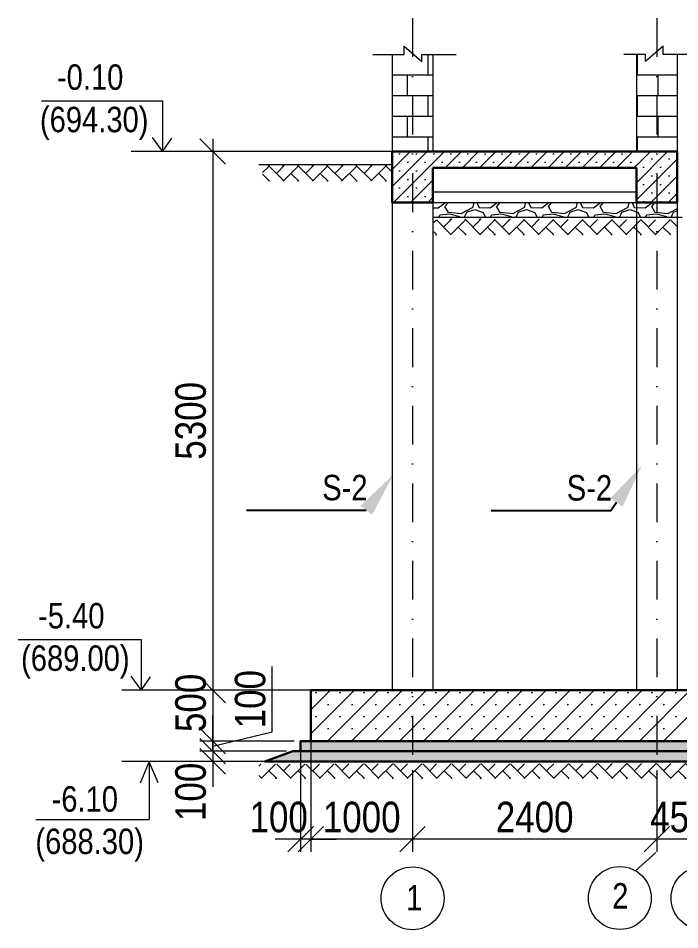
# Model space of a CAD drawing. Header units: millimetres. Extents: x -149347 to 251215, y -2929184 to -2541447.
# Drawn here: x -60170 to -53668, y -2568353 to -2559392 of the extents above; entities that cross this region are included whole.
import ezdxf
from ezdxf import colors
from ezdxf.entities.mleader import LeaderData, LeaderLine
from ezdxf.math import Vec2, Vec3

# ---------------------------------------------------------------- set-up
doc = ezdxf.new("R2010")
doc.units = ezdxf.units.MM
for name, pattern in [('CENTER', [1524, 952.5, -190.5, 190.5, -190.5]), ('DASHDOTX2', [50.8, 25.4, -12.7, 0, -12.7]), ('HIDDEN', [4, 2, -2]), ('осевая', [50.8, 31.75, -6.35, 6.35, -6.35])]:
    doc.linetypes.add(name, pattern=pattern)
doc.layers.add('divarlar', color=7, linetype='Continuous')
doc.layers.add('Platek FASAD STRIX', color=7, linetype='Continuous')
doc.layers.add('оси', color=65, linetype='осевая', lineweight=9)
doc.styles.add('style1', font='A3TI(LA).TTF', dxfattribs={"height": 400})
doc.styles.add('style6', font='ARIALN.TTF', dxfattribs={"height": 300})
doc.dimstyles.new('DIM_100', dxfattribs={"dimscale": 100, "dimtxt": 250, "dimasz": 2.5, "dimexe": 1.25, "dimexo": 0.625, "dimtad": 1, "dimdec": 0, "dimtxsty": 'style1', "dimblk": 'OBLIQUE', "dimcen": 2.5, "dimdle": 1.25, "dimclrd": 251, "dimclre": 251, "dimaunit": 1, "dimadec": 3, "dimazin": 0, "dimtfac": 1, "dimtdec": 0, "dimtmove": 1, "dimatfit": 3, "dimfxl": 1.25, "dimlwd": 5, "dimlwe": 5, "dimarcsym": 0})
pattern_1 = [(45, (-621337.33, 7489.57), (-84.189901, 84.189901), []), (45, (-621253.14, 7489.57), (-84.189901, 84.189901), [0, -119.0625])]

# ---------------------------------------------------------------- blocks, each defined once
blk = doc.blocks.new('_Oblique')
at = {"color": 0, "linetype": 'ByBlock', "lineweight": -2}
blk.add_line((-0.5, -0.5), (0.5, 0.5), dxfattribs=at)
blk = doc.blocks.new('*D103')
at = {"color": 251, "linetype": 'ByBlock', "lineweight": 5, "ltscale": 15, "transparency": 16777216}
blk.add_line((-58258.6, -2565872.2), (-58258.6, -2566622.2), dxfattribs=at)
at = {"color": 251, "lineweight": 5, "ltscale": 15, "transparency": 16777216}
for p, q in [((-56615.8, -2565997.2), (-58383.6, -2565997.2)), ((-57456.3, -2566497.2), (-58383.6, -2566497.2))]:
    blk.add_line(p, q, dxfattribs=at)
at = {"layer": 'Defpoints', "color": 0, "lineweight": 15, "ltscale": 15, "transparency": 16777216}
for p in [(-56553.3, -2565997.2), (-58258.6, -2566497.2), (-57393.8, -2566497.2)]:
    blk.add_point(p, dxfattribs=at)
at = {"color": 0, "lineweight": 15, "ltscale": 15, "transparency": 16777216, "insert": (-58474.3, -2566122.2), "char_height": 300, "attachment_point": 5, "rotation": 90, "style": 'style6', "bg_fill": 3, "box_fill_scale": 1.1, "bg_fill_color": 9, "bg_fill_true_color": 13158600, "bg_fill_transparency": 0}
blk.add_mtext('500', dxfattribs=at)
at = {"color": 251, "lineweight": 5, "ltscale": 15, "transparency": 16777216, "xscale": 250, "yscale": 250, "zscale": 250}
for p, rotation in [((-58258.6, -2565997.2), 90), ((-58258.6, -2566497.2), 270)]:
    blk.add_blockref('_Oblique', p, dxfattribs=dict(at, rotation=rotation))
blk = doc.blocks.new('*D104')
at = {"color": 251, "linetype": 'ByBlock', "lineweight": 5, "ltscale": 15, "transparency": 16777216}
for p, q in [((-58258.6, -2566597.2), (-58258.6, -2566347.2)), ((-58258.6, -2566697.1), (-58258.6, -2566947.1))]:
    blk.add_line(p, q, dxfattribs=at)
at = {"color": 251, "lineweight": 5, "ltscale": 15, "transparency": 16777216}
for p, q in [((-57534.1, -2566597.2), (-58383.6, -2566597.2)), ((-57818.9, -2566697.1), (-58383.6, -2566697.1))]:
    blk.add_line(p, q, dxfattribs=at)
at = {"layer": 'Defpoints', "color": 0, "lineweight": 15, "ltscale": 15, "transparency": 16777216}
for p in [(-57471.6, -2566597.2), (-57756.4, -2566697.1)]:
    blk.add_point(p, dxfattribs=at)
at = {"color": 0, "lineweight": 15, "ltscale": 15, "transparency": 16777216, "insert": (-58474.3, -2566997.2), "char_height": 300, "attachment_point": 5, "rotation": 90, "style": 'style6', "bg_fill": 3, "box_fill_scale": 1.1, "bg_fill_color": 9, "bg_fill_true_color": 13158600, "bg_fill_transparency": 0}
blk.add_mtext('100', dxfattribs=at)
at = {"color": 251, "linetype": 'ByBlock', "lineweight": 5, "ltscale": 15, "transparency": 16777216}
blk.add_line((-58258.6, -2566597.2), (-58258.6, -2566697.1), dxfattribs=at)
at = {"layer": 'Defpoints', "color": 0, "lineweight": 15, "ltscale": 15, "transparency": 16777216}
blk.add_point((-58258.6, -2566697.1), dxfattribs=at)
at = {"color": 251, "lineweight": 5, "ltscale": 15, "transparency": 16777216, "xscale": 250, "yscale": 250, "zscale": 250}
for p, rotation in [((-58258.6, -2566597.2), 270), ((-58258.6, -2566697.1), 90)]:
    blk.add_blockref('_Oblique', p, dxfattribs=dict(at, rotation=rotation))
blk = doc.blocks.new('*D85')
at = {"color": 251, "linetype": 'ByBlock', "lineweight": 5, "ltscale": 15, "transparency": 16777216}
for p, q in [((-57672.9, -2566408), (-57672.9, -2565763.4)), ((-58258.6, -2566497.2), (-58258.6, -2566247.2)), ((-58258.6, -2566547.2), (-57672.9, -2566408)), ((-58258.6, -2566497.2), (-58258.6, -2566597.2)), ((-58258.6, -2566497.2), (-58258.6, -2566597.2)), ((-58258.6, -2566597.2), (-58258.6, -2566847.2))]:
    blk.add_line(p, q, dxfattribs=at)
at = {"color": 251, "lineweight": 5, "ltscale": 15, "transparency": 16777216}
for p, q in [((-57456.3, -2566497.2), (-58383.6, -2566497.2)), ((-57534.1, -2566597.2), (-58383.6, -2566597.2))]:
    blk.add_line(p, q, dxfattribs=at)
at = {"layer": 'Defpoints', "color": 0, "lineweight": 15, "ltscale": 15, "transparency": 16777216}
for p in [(-57393.8, -2566497.2), (-58258.6, -2566597.2), (-57471.6, -2566597.2)]:
    blk.add_point(p, dxfattribs=at)
at = {"color": 251, "lineweight": 5, "ltscale": 15, "transparency": 16777216, "xscale": 250, "yscale": 250, "zscale": 250}
for p, rotation in [((-58258.6, -2566497.2), 270), ((-58258.6, -2566597.2), 90)]:
    blk.add_blockref('_Oblique', p, dxfattribs=dict(at, rotation=rotation))
at = {"color": 0, "lineweight": 15, "ltscale": 15, "transparency": 16777216, "insert": (-57888.5, -2566085.7), "char_height": 300, "attachment_point": 5, "rotation": 90, "style": 'style6', "bg_fill": 3, "box_fill_scale": 1.1, "bg_fill_color": 9, "bg_fill_true_color": 13158600, "bg_fill_transparency": 0}
blk.add_mtext('100', dxfattribs=at)
blk = doc.blocks.new('*D88')
at = {"color": 251, "lineweight": 5, "ltscale": 50, "transparency": 16777216}
for p, q in [((-53893.8, -2567051.1), (-53893.8, -2567586.9)), ((-53443.8, -2567114.3), (-53443.8, -2567586.9))]:
    blk.add_line(p, q, dxfattribs=at)
at = {"color": 251, "linetype": 'ByBlock', "lineweight": 5, "ltscale": 50, "transparency": 16777216}
blk.add_line((-53318.8, -2567461.9), (-54018.8, -2567461.9), dxfattribs=at)
at = {"layer": 'Defpoints', "color": 0, "lineweight": 15, "ltscale": 50, "transparency": 16777216}
for p in [(-53893.8, -2566988.6), (-53443.8, -2567051.8), (-53893.8, -2567461.9)]:
    blk.add_point(p, dxfattribs=at)
at = {"color": 251, "lineweight": 5, "ltscale": 50, "transparency": 16777216, "xscale": 250, "yscale": 250, "zscale": 250, "rotation": 180}
blk.add_blockref('_Oblique', (-53893.8, -2567461.9), dxfattribs=at)
at = {"color": 251, "lineweight": 5, "ltscale": 50, "transparency": 16777216, "xscale": 250, "yscale": 250, "zscale": 250}
blk.add_blockref('_Oblique', (-53443.8, -2567461.9), dxfattribs=at)
at = {"color": 0, "lineweight": 15, "ltscale": 50, "transparency": 16777216, "insert": (-53671.7, -2567246.3), "char_height": 300, "attachment_point": 5, "style": 'style6'}
blk.add_mtext('450', dxfattribs=at)
blk = doc.blocks.new('*D89')
at = {"color": 251, "lineweight": 5, "ltscale": 50, "transparency": 16777216}
for p, q in [((-56293.8, -2566785.2), (-56293.8, -2567586.9)), ((-53893.8, -2566785.2), (-53893.8, -2567586.9))]:
    blk.add_line(p, q, dxfattribs=at)
at = {"color": 251, "linetype": 'ByBlock', "lineweight": 5, "ltscale": 50, "transparency": 16777216}
blk.add_line((-53768.8, -2567461.9), (-56418.8, -2567461.9), dxfattribs=at)
at = {"layer": 'Defpoints', "color": 0, "lineweight": 15, "ltscale": 50, "transparency": 16777216}
for p in [(-56293.8, -2566722.7), (-53893.8, -2566722.7), (-56293.8, -2567461.9)]:
    blk.add_point(p, dxfattribs=at)
at = {"color": 251, "lineweight": 5, "ltscale": 50, "transparency": 16777216, "xscale": 250, "yscale": 250, "zscale": 250, "rotation": 180}
blk.add_blockref('_Oblique', (-56293.8, -2567461.9), dxfattribs=at)
at = {"color": 251, "lineweight": 5, "ltscale": 50, "transparency": 16777216, "xscale": 250, "yscale": 250, "zscale": 250}
blk.add_blockref('_Oblique', (-53893.8, -2567461.9), dxfattribs=at)
at = {"color": 0, "lineweight": 15, "ltscale": 50, "transparency": 16777216, "insert": (-55093.8, -2567246.3), "char_height": 300, "attachment_point": 5, "style": 'style6'}
blk.add_mtext('2400', dxfattribs=at)
blk = doc.blocks.new('*D90')
at = {"color": 251, "lineweight": 5, "ltscale": 50, "transparency": 16777216}
for p, q in [((-57293.8, -2566387), (-57293.8, -2567586.9)), ((-56293.8, -2566785.2), (-56293.8, -2567586.9))]:
    blk.add_line(p, q, dxfattribs=at)
at = {"color": 251, "linetype": 'ByBlock', "lineweight": 5, "ltscale": 50, "transparency": 16777216}
blk.add_line((-56168.8, -2567461.9), (-57418.8, -2567461.9), dxfattribs=at)
at = {"layer": 'Defpoints', "color": 0, "lineweight": 15, "ltscale": 50, "transparency": 16777216}
for p in [(-57293.8, -2566324.5), (-56293.8, -2566722.7), (-57293.8, -2567461.9)]:
    blk.add_point(p, dxfattribs=at)
at = {"color": 251, "lineweight": 5, "ltscale": 50, "transparency": 16777216, "xscale": 250, "yscale": 250, "zscale": 250, "rotation": 180}
blk.add_blockref('_Oblique', (-57293.8, -2567461.9), dxfattribs=at)
at = {"color": 251, "lineweight": 5, "ltscale": 50, "transparency": 16777216, "xscale": 250, "yscale": 250, "zscale": 250}
blk.add_blockref('_Oblique', (-56293.8, -2567461.9), dxfattribs=at)
at = {"color": 0, "lineweight": 15, "ltscale": 50, "transparency": 16777216, "insert": (-56793.8, -2567246.3), "char_height": 300, "attachment_point": 5, "style": 'style6'}
blk.add_mtext('1000', dxfattribs=at)
blk = doc.blocks.new('*D91')
at = {"color": 251, "lineweight": 5, "ltscale": 50, "transparency": 16777216}
for p, q in [((-57293.8, -2566233.4), (-57293.8, -2567586.9)), ((-57393.8, -2566585.4), (-57393.8, -2567586.9))]:
    blk.add_line(p, q, dxfattribs=at)
at = {"color": 251, "linetype": 'ByBlock', "lineweight": 5, "ltscale": 50, "transparency": 16777216}
for p, q in [((-57393.8, -2567461.9), (-57643.8, -2567461.9)), ((-57293.8, -2567461.9), (-57393.8, -2567461.9)), ((-57293.8, -2567461.9), (-57043.8, -2567461.9))]:
    blk.add_line(p, q, dxfattribs=at)
at = {"layer": 'Defpoints', "color": 0, "lineweight": 15, "ltscale": 50, "transparency": 16777216}
for p in [(-57293.8, -2566170.9), (-57393.8, -2566522.9), (-57393.8, -2567461.9)]:
    blk.add_point(p, dxfattribs=at)
at = {"color": 251, "lineweight": 5, "ltscale": 50, "transparency": 16777216, "xscale": 250, "yscale": 250, "zscale": 250}
blk.add_blockref('_Oblique', (-57393.8, -2567461.9), dxfattribs=at)
at = {"color": 251, "lineweight": 5, "ltscale": 50, "transparency": 16777216, "xscale": 250, "yscale": 250, "zscale": 250, "rotation": 180}
blk.add_blockref('_Oblique', (-57293.8, -2567461.9), dxfattribs=at)
at = {"color": 0, "lineweight": 15, "ltscale": 50, "transparency": 16777216, "insert": (-57609.8, -2567246.3), "char_height": 300, "attachment_point": 5, "style": 'style6'}
blk.add_mtext('100', dxfattribs=at)
blk = doc.blocks.new('*D144')
at = {"color": 251, "linetype": 'ByBlock', "lineweight": 5, "ltscale": 15, "transparency": 16777216}
blk.add_line((-58258.6, -2560577.3), (-58258.6, -2566122.2), dxfattribs=at)
at = {"color": 251, "lineweight": 5, "ltscale": 15, "transparency": 16777216}
for p, q in [((-56413.4, -2560702.3), (-58383.6, -2560702.3)), ((-57356.3, -2565997.2), (-58383.6, -2565997.2))]:
    blk.add_line(p, q, dxfattribs=at)
at = {"layer": 'Defpoints', "color": 0, "lineweight": 15, "ltscale": 15, "transparency": 16777216}
for p in [(-56350.9, -2560702.3), (-58258.6, -2565997.2), (-57293.8, -2565997.2)]:
    blk.add_point(p, dxfattribs=at)
at = {"color": 251, "lineweight": 5, "ltscale": 15, "transparency": 16777216, "xscale": 250, "yscale": 250, "zscale": 250}
for p, rotation in [((-58258.6, -2560702.3), 90), ((-58258.6, -2565997.2), 270)]:
    blk.add_blockref('_Oblique', p, dxfattribs=dict(at, rotation=rotation))
at = {"color": 0, "lineweight": 15, "ltscale": 15, "transparency": 16777216, "insert": (-58474.3, -2563349.8), "char_height": 300, "attachment_point": 5, "rotation": 90, "style": 'style6', "bg_fill": 3, "box_fill_scale": 1.1, "bg_fill_color": 9, "bg_fill_true_color": 13158600, "bg_fill_transparency": 0}
blk.add_mtext('{\\fArial Narrow|b0|i0|c238|p34;5300}', dxfattribs=at)

msp = doc.modelspace()

# ---------------------------------------------------------------- hatches: boundary and pattern name
at = {"lineweight": 15, "ltscale": 15}
h = msp.add_hatch(dxfattribs=at)
h.set_pattern_fill('AR-B816', color=4)
h.set_pattern_definition([(0, (-808792.18, 35728.3), (0, 203.2), []), (90, (-808792.18, 35728.3), (-203.2, 203.2), [203.2, -203.2])])
h.paths.add_polyline_path([(-56093.88139, -2560692.33039), (-56493.88139, -2560692.33039), (-56493.82368, -2559747.08999), (-56093.82368, -2559747.08999)])
h = msp.add_hatch(dxfattribs=at)
h.set_pattern_fill('AR-B816', color=4)
h.set_pattern_definition([(0, (-811206.58, 35728.3), (0, 203.2), []), (90, (-811206.58, 35728.3), (-203.2, 203.2), [203.2, -203.2])])
h.paths.add_polyline_path([(-53691.43285, -2560692.33039), (-54091.43285, -2560692.33039), (-54093.82368, -2559747.08999), (-53693.82368, -2559747.08999)])
at = {"lineweight": 15, "ltscale": 50}
h = msp.add_hatch(dxfattribs=at)
h.set_pattern_fill('SACNCR', color=4, scale=50)
h.set_pattern_definition(pattern_1)
h.paths.add_polyline_path([(-54093.82368, -2560702.28525), (-54093.82368, -2560862.28525), (-56093.82368, -2560862.28525), (-56093.82368, -2561202.28525), (-56493.82368, -2561202.28525), (-56493.82368, -2560702.28525)])
h = msp.add_hatch(dxfattribs=at)
h.set_pattern_fill('SACNCR', color=4, scale=50)
h.set_pattern_definition(pattern_1)
edge = h.paths.add_edge_path()
edge.add_line((-56093.82368, -2560862.28525), (-56093.82368, -2561202.28525))
edge.add_line((-56093.82368, -2561202.28525), (-56493.82368, -2561202.28525))
edge.add_line((-56493.82368, -2561202.28525), (-56493.82368, -2560702.28525))
edge.add_line((-56493.82368, -2560702.28525), (-56093.82368, -2560702.28525))
h = msp.add_hatch(dxfattribs=at)
h.set_pattern_fill('SACNCR', color=4, scale=50)
h.set_pattern_definition([(45, (-637630.2, 115.98), (-84.189901, 84.189901), []), (45, (-637546, 115.98), (-84.189901, 84.189901), [0, -119.0625])])
h.paths.add_polyline_path([(-54093.82368, -2560862.28525), (-54093.82368, -2560702.28525), (-53893.82368, -2560702.28525), (-53893.82368, -2561202.28525), (-54093.82368, -2561202.28525)])
h.paths.add_polyline_path([(-53893.82368, -2560702.28525), (-53693.82368, -2560702.28525), (-53693.82368, -2561202.28525), (-53893.82368, -2561202.28525)])
at = {"linetype": 'Continuous', "lineweight": 9}
h = msp.add_hatch(dxfattribs=at)
h.set_pattern_fill('GRAVEL', color=40, scale=20)
h.set_pattern_definition([(228.0127875, (-817318.32, 7076.157), (-4064.0000003, -4571.9999997), [68.34429, -6766.09673]), (184.969741, (-817364.04, 7025.357), (6095.99999759, 508.00002894), [117.28094, -11610.80978]), (132.5104471, (-817480.88, 7015.197), (5080.00000215, -5587.99999805), [82.6963, -8186.94456]), (267.273689, (-817679, 6888.197), (508.00000106, 10159.99999995), [106.8009, -10573.287485]), (292.8336542, (-817684.08, 6781.517), (-2540.00000021, 6095.9999999), [104.72674, -10367.96155]), (357.273689, (-817643.44, 6684.997), (-10159.99999995, 508.00000106), [106.8009, -10573.287485]), (37.6942405, (-817536.76, 6679.917), (-6603.99999971, -5080.00000038), [141.23873, -13982.62306]), (72.2553284, (-817425, 6766.277), (3556.00000096, 11175.9999997), [133.3439, -13201.05132]), (121.4295656, (-817384.36, 6893.277), (-4064.00000058, 6603.99999965), [107.1626, -10609.10914]), (175.2363583, (-817440.24, 6984.717), (5587.9999999, -508.0000009), [122.34266, -5994.78739]), (222.3974378, (-817562.16, 6994.877), (-6095.9999998, -5588.00000021), [158.21558, -15663.3545]), (138.8140748, (-817176.08, 6883.117), (-3555.9999998, 3048.00000025), [54.00091, -5346.113165]), (171.4692344, (-817216.72, 6918.677), (6604.00000018, -1015.99999885), [102.7364, -10170.9278]), (225, (-817318.32, 6933.9), (-7e-14, -508), [71.84187, -646.57862]), (203.1985905, (-817353.88, 6994.877), (2540, 1015.9999998), [38.68826, -3830.12447]), (291.8014095, (-817389.44, 6979.64), (-508, 1524), [54.71312, -2680.9506]), (30.9637565, (-817369.12, 6928.84), (1524, 1016), [88.86393, -2873.25963]), (161.565051, (-817292.92, 6974.56), (1016, -508), [64.25743, -1542.17962]), (16.3895403, (-817684.08, 6979.637), (5080, 1524), [90.0176, -8911.76533]), (70.346176, (-817597.72, 7005.037), (-2032.0000002, -5587.99999993), [75.51979, -7476.44314]), (293.1985905, (-817292.92, 7076.157), (-1015.9999998, 2540), [77.37602, -3791.43672]), (343.6104597, (-817262.44, 7005.037), (-5080.0000001, 1523.99999964), [90.0176, -8911.76533]), (339.4439548, (-817684.08, 6664.677), (-2540, 1016), [86.80704, -4253.54686]), (294.7751406, (-817602.8, 6634.197), (-2540.000003, 5587.99999863), [72.73442, -7200.71868]), (66.8014095, (-817287.84, 6568.157), (1015.9999998, 2540), [77.37602, -3791.43672]), (17.3540246, (-817257.36, 6639.277), (-6603.99999987, -2032.00000043), [85.15655, -8430.4752]), (69.4439548, (-817536.76, 6568.157), (-1016, -2540), [43.40352, -4296.95038]), (101.3099325, (-817318.32, 6568.16), (-508, 2032), [25.90292, -2564.39899]), (165.9637565, (-817323.4, 6593.56), (1524, -508), [104.72674, -1989.81092]), (186.009006, (-817425, 6618.957), (5079.99999997, 508.00000027), [97.0534, -9608.27297]), (303.6900675, (-817369.12, 6883.12), (-508, 1016), [73.26478, -1758.35527]), (353.1572266, (-817328.48, 6822.157), (8636.00000005, -1015.99999955), [127.91135, -12663.20181]), (60.945396, (-817201.48, 6806.917), (-2032.0000001, -3556), [52.30165, -5177.87846]), (90, (-817176.1, 6852.64), (-508, 508), [30.48, -477.52]), (120.2564372, (-817435.16, 6634.197), (2031.99999975, -3556.00000014), [70.57339, -6986.78815]), (48.0127875, (-817470.72, 6695.157), (4064.00000034, 4571.9999997), [136.68858, -6697.75244]), (0, (-817379.3, 6796.76), (508, 508), [132.08, -375.92]), (325.3048465, (-817247.2, 6796.757), (5080.00000192, -3555.99999725), [80.32191, -7951.863345]), (254.054604, (-817181.16, 6751.04), (-508, -2032), [73.96582, -3624.33001]), (207.6459754, (-817201.48, 6679.917), (-9652.00000035, -5079.99999933), [120.42902, -11922.49288]), (175.4260787, (-817308.16, 6624.037), (-6604, 508), [127.40589, -12613.16929])])
edge = h.paths.add_edge_path()
edge.add_line((-55975.84287, -2561202.28525), (-53693.82368, -2561202.28525))
edge.add_line((-53693.82368, -2561202.28525), (-53693.82368, -2561352.28525))
edge.add_line((-53699.52486, -2561352.28525), (-56085.26326, -2561352.28525))
edge.add_line((-56085.26326, -2561352.28525), (-56085.26326, -2561202.28525))
at = {"lineweight": 9, "ltscale": 15}
h = msp.add_hatch(dxfattribs=at)
h.set_pattern_fill('AR-HBONE', color=4)
h.set_pattern_definition([(45, (-811766.7, 33489.54), (1e-14, 143.684098), [304.8, -101.6]), (135, (-811694.86, 33561.38), (1e-14, 143.684098), [304.8, -101.6])])
h.paths.add_polyline_path([(-53693.82368, -2561375.35098), (-53693.82368, -2561522.16498), (-56085.26326, -2561522.16498), (-56085.26326, -2561379.30325), (-55985.26325, -2561363.28385)])
at = {"lineweight": 15, "ltscale": 50}
h = msp.add_hatch(dxfattribs=at)
h.set_pattern_fill('SACNCR', color=4, scale=70)
h.set_pattern_definition([(45, (-651993.9, 370135.09), (-117.865862, 117.865862), []), (45, (-651876.03, 370135.09), (-117.865862, 117.865862), [0, -166.6875])])
h.paths.add_polyline_path([(-51449.27855, -2565997.24783), (-47446.95859, -2565997.24783), (-45843.82368, -2565997.24783), (-45843.82368, -2566497.24783), (-51449.27855, -2566497.24783)])
h.paths.add_polyline_path([(-57293.82368, -2565997.24783), (-51449.27855, -2565997.24783), (-51449.27855, -2566497.24783), (-57293.82368, -2566497.24783)])
at = {"lineweight": 15, "ltscale": 15}
h = msp.add_hatch(dxfattribs=at)
h.set_pattern_fill('AR-CONC', color=254)
h.set_pattern_definition([(50, (-499485.24, 0), (182.184669, -15.9390855), [19.05, -209.55]), (355, (-499485.24, 0), (-35.243421, 191.056845), [15.24, -167.640584]), (100.451445, (-499470.06, -1.33), (146.941247, 175.117752), [16.190009, -178.090245]), (46.1842, (-499485.24, 50.8), (271.07904, -42.042328), [28.575, -314.325]), (96.635558, (-499462.65, 47.3), (237.404134, 247.426125), [24.285023, -267.135608]), (351.184151, (-499485.24, 50.8), (237.404134, 247.426125), [22.859967, -251.459732]), (21, (-499459.84, 38.1), (151.614391, -102.265198), [19.05, -209.55]), (326, (-499459.84, 38.1), (61.802028, 184.187966), [15.24, -167.64]), (71.451445, (-499447.2, 29.58), (213.416419, 81.922769), [16.190009, -178.089938]), (37.5, (-499485.24, 0), (3.0886033, 84.5550389), [0, -165.608, 0, -170.18, 0, -168.275]), (7.5, (-499485.24, 0), (66.8196625, 100.1805748), [0, -97.028, 0, -161.798, 0, -64.135]), (327.5, (-499541.88, 0), (135.5905952, -5.728744), [0, -63.5, 0, -198.12, 0, -262.89]), (317.5, (-499567.28, 0), (148.1291814, 25.426491), [0, -82.55, 0, -131.572, 0, -186.69])])
h.paths.add_polyline_path([(-45743.82368, -2566497.24783), (-57384.76652, -2566497.24783), (-57393.82368, -2566497.24783), (-57393.82368, -2566597.24783), (-45743.82368, -2566597.24783)])

# ---------------------------------------------------------------- linework, layer by layer
at = {"color": 1, "linetype": 'DASHDOTX2', "lineweight": 13, "ltscale": 15}
for p, q in [((-56293.82368, -2559391.79018), (-56293.82368, -2567734.23965)), ((-53893.82368, -2559391.79018), (-53893.82368, -2567575.86122))]:
    msp.add_line(p, q, dxfattribs=at)
at = {"lineweight": 15}
for p, q in [((-56493.82368, -2559747.08999), (-56493.82368, -2565997.24783)), ((-56093.82368, -2559747.08999), (-56093.82368, -2560702.28525)), ((-54093.82368, -2559747.08999), (-54093.82368, -2560702.28525)), ((-53693.82368, -2559747.08999), (-53693.82368, -2565997.24783)), ((-56093.82368, -2560862.28525), (-56093.82368, -2565997.24783)), ((-54093.82368, -2560862.28525), (-54093.82368, -2565997.24783))]:
    msp.add_line(p, q, dxfattribs=at)
at = {"color": 1, "lineweight": 15, "ltscale": 15}
for p, q in [((-56093.82368, -2561202.28525), (-54093.82368, -2561202.28525)), ((-53643.82368, -2561352.28525), (-56085.26325, -2561352.28525))]:
    msp.add_line(p, q, dxfattribs=at)
at = {"color": 1, "linetype": 'HIDDEN', "lineweight": 15, "ltscale": 50}
for p, q in [((-54184.76652, -2565997.24783), (-56034.76652, -2565997.24783)), ((-53943.82368, -2566697.0552), (-56823.47166, -2566697.0552))]:
    msp.add_line(p, q, dxfattribs=at)
at = {"color": 140, "lineweight": 15, "ltscale": 50}
msp.add_line((-53985.2173, -2565997.24783), (-53634.76652, -2565997.24783), dxfattribs=at)
at = {"lineweight": 15}
for points in [[(-56684.20241, -2559747.08999), (-56377.48399, -2559747.08999), (-56377.48399, -2559667.08999), (-56204.20241, -2559817.08999), (-56204.20241, -2559747.08999), (-55864.20241, -2559747.08999)], [(-53562.74619, -2559747.08999), (-53832.24985, -2559747.08999), (-53832.24985, -2559667.08999), (-54005.53144, -2559817.08999), (-54005.53144, -2559747.08999), (-54216.78824, -2559747.08999)], [(-52966.7089, -2559747.08999), (-53273.42732, -2559747.08999), (-53273.42732, -2559667.08999), (-53446.7089, -2559817.08999), (-53446.7089, -2559747.08999), (-53786.7089, -2559747.08999)]]:
    msp.add_lwpolyline(points, dxfattribs=at)
at = {"lineweight": 30}
for points in [[(-56093.82368, -2560862.28525), (-56093.82368, -2561202.28525), (-56493.82368, -2561202.28525), (-56493.82368, -2560702.28525), (-56093.82368, -2560702.28525)], [(-54093.82368, -2560702.28525), (-56093.82368, -2560702.28525)], [(-54093.82368, -2560702.28525), (-53693.82368, -2560702.28525), (-53693.82368, -2561202.28525), (-54093.82368, -2561202.28525), (-54093.82368, -2560862.28525)], [(-54093.82368, -2560862.28525), (-56093.82368, -2560862.28525)], [(-46097.27855, -2565997.24783), (-45843.82368, -2565997.24783), (-45843.82368, -2566497.24783), (-51449.27855, -2566497.24783), (-57293.82368, -2566497.24783), (-57293.82368, -2565997.24783), (-53396.95859, -2565997.24783)], [(-45849.27855, -2566497.24783), (-45743.82368, -2566497.24783), (-45743.82368, -2566597.24783), (-53649.27855, -2566597.24783), (-57393.82368, -2566597.24783), (-57393.82368, -2566497.24783), (-53649.27855, -2566497.24783)], [(-45749.27855, -2566597.24783), (-45649.27855, -2566597.24783), (-45385.99406, -2566696.83683), (-53758.33572, -2566696.83683), (-57746.15525, -2566697.0552), (-57471.6224, -2566597.24783), (-53849.27855, -2566597.24783), (-53749.27855, -2566597.24783)]]:
    msp.add_lwpolyline(points, dxfattribs=at)
at = {"lineweight": 15, "ltscale": 15}
msp.add_lwpolyline([(-54093.82368, -2561102.28525), (-56093.82368, -2561102.28525)], dxfattribs=at)
at = {"color": 231, "lineweight": 15, "ltscale": 50}
for centre in [(-56293.82368, -2568043.40586), (-54256.77322, -2568040.5726), (-53443.82368, -2568040.5726)]:
    msp.add_circle(centre, 309.16622, dxfattribs=at)
at = {"layer": 'Platek FASAD STRIX', "color": 0, "lineweight": 20}
for p, q in [((-58969.40505, -2566909.08598), (-58882.16421, -2566702.29531)), ((-58794.92337, -2566909.08598), (-58882.16421, -2566702.29531)), ((-58882.16421, -2566702.29531), (-58882.16421, -2567267.33184)), ((-59998.36077, -2567267.33184), (-58882.16421, -2567267.33184))]:
    msp.add_line(p, q, dxfattribs=at)
for points in [[(-59941.25211, -2560203.4847), (-58752.79433, -2560203.4847)], [(-58752.79433, -2560203.4847), (-58752.79433, -2560699.09367)], [(-60169.74542, -2565498.44729), (-58962.7212, -2565498.44729)], [(-58962.7212, -2565498.44729), (-58962.7212, -2565994.05625)], [(-58873.78786, -2565866.23725), (-58962.7212, -2565994.05625), (-59060.31269, -2565860.73226)]]:
    msp.add_lwpolyline(points, dxfattribs=at)
at = {"layer": 'оси', "color": 59, "linetype": 'CENTER', "ltscale": 20, "true_color": 0x5c5330}
msp.add_line((-54104.34813, -2567771.59241), (-53903.93087, -2567592.35016), dxfattribs=at)

# ---------------------------------------------------------------- texts
at = {"color": 231, "lineweight": 15, "ltscale": 50, "char_height": 250, "attachment_point": 1, "style": 'style6'}
for s, insert in [('{\\fArial Narrow|b0|i0|c238|p34;2}', (-54331.60977, -2567894.09945)), ('{\\fArial Narrow|b0|i0|c238|p34;1}', (-56357.028, -2567913.12402))]:
    msp.add_mtext_dynamic_manual_height_columns(s, width=157.5516269, gutter_width=12.5, heights=[0], dxfattribs=dict(at, insert=insert))
at = {"layer": 'divarlar', "color": 1, "lineweight": 9, "char_height": 250, "attachment_point": 1, "style": 'style6'}
for s, width, insert in [('\\pxqc;{\\fArial Narrow|b0|i0|c238|p34;\\C0;-0.10\\P (694.30)}', 1585.5971768, (-60255.65749, -2559845.6163)), ('\\pxqc;{\\fArial Narrow|b0|i0|c238|p34;\\C0;-5.40\\P (689.00)}', 1585.5971768, (-60441.05589, -2565140.57888)), ('\\pxql;{\\fArial Narrow|b0|i0|c238|p34;\\C0;  -6.10\\P(688.30)}', 945.0392579, (-60001.13808, -2566941.5914))]:
    msp.add_mtext_dynamic_manual_height_columns(s, width=width, gutter_width=12.5, heights=[0], dxfattribs=dict(at, insert=insert))

# ---------------------------------------------------------------- dimensions: what is measured, and where the dimension line sits
at = {"color": 231, "lineweight": 15, "ltscale": 50}
dim = msp.add_linear_dim(base=(-56293.82368, -2567461.93457), p1=(-53893.82368, -2566722.69733), p2=(-56293.82368, -2566722.69733), angle=180, dimstyle='DIM_100', override={"dimtxsty": 'style6'}, dxfattribs=at)
dim.commit()
dim.dimension.update_dxf_attribs({"geometry": '*D89', "text_midpoint": (-55093.82368, -2567246.26267)})
dim = msp.add_linear_dim(base=(-53893.82368, -2567461.93457), p1=(-53443.82368, -2567051.83286), p2=(-53893.82368, -2566988.61677), angle=180, dimstyle='DIM_100', override={"dimtxsty": 'style6'}, dxfattribs=at)
dim.commit()
dim.dimension.update_dxf_attribs({"geometry": '*D88', "text_midpoint": (-53671.70537, -2567461.93457), "dimtype": 160})

# ---------------------------------------------------------------- leaders
at = {"color": 3, "linetype": 'ByBlock', "lineweight": 9}
ml = msp.add_multileader_mtext('Standard', dxfattribs=at)
ml.set_content('{\\fArial Narrow|b0|i0|c238|p34;\\H0.83333x;\\C256;S-2\\H1.2x;      }', color=3, style='style6')
ml.set_leader_properties()
ml.build(insert=Vec2(0, 0))
ml.multileader.update_dxf_attribs({"text_left_attachment_type": 6, "text_right_attachment_type": 6, "dogleg_length": 0.36, "arrow_head_size": 440})
ctx = ml.context
ctx.base_point, ctx.char_height, ctx.arrow_head_size, ctx.landing_gap_size, ctx.plane_origin = Vec3(-54764.21788, -2564232.92258), 300, 440, 0.198, Vec3(-46974.32381, -2557535.53704)
ctx.left_attachment, ctx.right_attachment, ctx.text_align_type = 6, 6, 1
notes = []
notes.append((ctx, [(0, (1, 1, 0), (-54346.00107, -2564232.92258), (-1, 0), 0.36, [(0, [(-54039.93878, -2563789.51778)], 0, [])])]))
ctx.mtext.insert, ctx.mtext.alignment, ctx.mtext.flow_direction = Vec3(-54555.28947, -2563882.92278), 2, 5
for ctx, leaders in notes:
    for number, flags, end, landing, length, lines in leaders:
        leader = LeaderData()
        leader.index, (leader.has_last_leader_line, leader.has_dogleg_vector, leader.attachment_direction) = number, flags
        leader.last_leader_point, leader.dogleg_vector, leader.dogleg_length = Vec3(end), Vec3(landing), length
        for number, points, colour, breaks in lines:
            line = LeaderLine()
            line.index, line.vertices, line.color, line.breaks = number, Vec3.list(points), colors.encode_raw_color(colour), breaks
            leader.lines.append(line)
        ctx.leaders.append(leader)

# ---------------------------------------------------------------- next in the draw order: dimensions: what is measured, and where the dimension line sits
at = {"color": 7, "lineweight": 15, "ltscale": 15}
dim = msp.add_linear_dim(base=(-58258.6002, -2566497.24783), p1=(-56553.2509, -2565997.24783), p2=(-57393.82368, -2566497.24783), angle=90, dimstyle='DIM_100', override={"dimtxsty": 'style6', "dimtfill": 1, "dimtfillclr": 256}, dxfattribs=at)
dim.commit()
dim.dimension.update_dxf_attribs({"geometry": '*D103', "text_midpoint": (-58258.6002, -2566122.24783), "dimtype": 160})

# ---------------------------------------------------------------- next in the draw order: linework, layer by layer
at = {"color": 1, "linetype": 'HIDDEN', "lineweight": 15, "ltscale": 50}
msp.add_line((-57384.76652, -2566497.24783), (-55934.76652, -2566497.24783), dxfattribs=at)
at = {"color": 1, "lineweight": 15, "ltscale": 15}
msp.add_lwpolyline([(-57938.87901, -2565997.24783), (-59151.29064, -2565997.24783)], dxfattribs=at)

# ---------------------------------------------------------------- next in the draw order: dimensions: what is measured, and where the dimension line sits
at = {"color": 7, "lineweight": 15, "ltscale": 15}
dim = msp.add_linear_dim(base=(-58258.6002, -2566697.0552), p1=(-57471.6224, -2566597.24783), p2=(-57756.41123, -2566697.0552), angle=90, dimstyle='DIM_100', override={"dimtxsty": 'style6', "dimtfill": 1, "dimtfillclr": 256}, dxfattribs=at)
dim.commit()
dim.dimension.update_dxf_attribs({"geometry": '*D104', "text_midpoint": (-58258.6002, -2566997.15152), "dimtype": 160})

# ---------------------------------------------------------------- next in the draw order: hatches: boundary and pattern name
at = {"linetype": 'Continuous', "lineweight": 9}
h = msp.add_hatch(dxfattribs=at)
h.set_pattern_fill('GRAVEL', color=40, scale=10)
h.set_pattern_definition([(228.0127875, (-499302.359, 254), (-2032.00000016, -2285.99999986), [34.172144, -3383.048364]), (184.969741, (-499325.219, 228.6), (3047.999998794, 254.00001447), [58.640472, -5805.40489]), (132.5104471, (-499383.639, 223.52), (2540.00000107, -2793.99999902), [41.348152, -4093.47228]), (267.273689, (-499482.699, 160.02), (254.00000053, 5079.999999973), [53.400452, -5286.643743]), (292.8336542, (-499485.239, 106.68), (-1270.000000106, 3047.999999956), [52.36337, -5183.980775]), (357.273689, (-499464.919, 58.42), (-5079.999999973, 254.00000053), [53.400452, -5286.643743]), (37.69424047, (-499411.5785, 55.88), (-3301.999999854, -2540.00000019), [70.619366, -6991.311531]), (72.25532837, (-499355.6985, 99.06), (1778.000000478, 5587.999999848), [66.671952, -6600.52566]), (121.4295656, (-499335.379, 162.56), (-2032.00000029, 3301.99999982), [53.5813, -5304.55457]), (175.2363583, (-499363.319, 208.28), (2793.99999996, -254.00000044), [61.171328, -2997.393695]), (222.3974378, (-499424.2785, 213.36), (-3047.999999902, -2794.000000106), [79.107792, -7831.67725]), (138.8140748, (-499231.239, 157.48), (-1777.9999999, 1524.00000012), [27.000454, -2673.056582]), (171.4692344, (-499251.559, 175.26), (3302.00000009, -507.999999424), [51.368198, -5085.4639]), (225, (-499302.36, 182.88), (-4e-14, -254), [35.920934, -323.28931]), (203.1985905, (-499320.14, 213.36), (1270.00000003, 507.9999999), [19.344132, -1915.062237]), (291.8014095, (-499337.92, 205.74), (-254.00000005, 762), [27.356562, -1340.4753]), (30.9637565, (-499327.76, 180.34), (762, 508), [44.431966, -1436.629815]), (161.5650512, (-499289.66, 203.2), (508, -254), [32.128714, -771.089812]), (16.38954033, (-499485.239, 205.74), (2540, 762), [45.0088, -4455.882667]), (70.34617594, (-499442.059, 218.44), (-1016.00000009, -2793.99999997), [37.759894, -3738.221568]), (293.1985905, (-499289.66, 254), (-507.9999999, 1270.00000004), [38.68801, -1895.71836]), (343.6104597, (-499274.419, 218.44), (-2540.00000005, 761.99999982), [45.0088, -4455.882667]), (339.4439548, (-499485.239, 48.26), (-1270, 508), [43.40352, -2126.773431]), (294.7751406, (-499444.599, 33.02), (-1270.00000151, 2793.99999931), [36.367212, -3600.359338]), (66.8014095, (-499287.12, 0), (507.9999999, 1270.00000003), [38.68801, -1895.71836]), (17.35402464, (-499271.879, 35.56), (-3301.99999993, -1016.00000021), [42.578274, -4215.237598]), (69.4439548, (-499411.579, 0), (-508, -1270), [21.70176, -2148.475191]), (101.3099325, (-499302.36, 0), (-254, 1016), [12.95146, -1282.199496]), (165.9637565, (-499304.9, 12.7), (762, -254), [52.36337, -994.90546]), (186.00900596, (-499355.699, 25.4), (2539.999999987, 254.00000013), [48.5267, -4804.136486]), (303.6900675, (-499327.76, 157.48), (-254, 508), [36.632388, -879.177636]), (353.1572266, (-499307.439, 127), (4318.000000027, -507.999999774), [63.955676, -6331.600907]), (60.9453959, (-499243.939, 119.38), (-1016.00000003, -1777.99999998), [26.150824, -2588.939232]), (90, (-499231.24, 142.24), (-254, 254), [15.24, -238.76]), (120.2564372, (-499360.779, 33.02), (1015.99999988, -1778.00000007), [35.286696, -3493.394077]), (48.0127875, (-499378.559, 63.5), (2032.00000017, 2285.99999985), [68.344288, -3348.87622]), (0, (-499332.84, 114.3), (254, 254), [66.04, -187.96]), (325.3048465, (-499266.799, 114.3), (2540.00000096, -1777.99999863), [40.160956, -3975.931672]), (254.0546041, (-499233.78, 91.44), (-254, -1016), [36.982908, -1812.165004]), (207.64597536, (-499243.939, 55.88), (-4826.000000177, -2539.999999663), [60.21451, -5961.246442]), (175.42607874, (-499297.279, 27.94), (-3302, 254), [63.702946, -6306.584646])])
h.paths.add_polyline_path([(-50110.10228, -2566597.24783), (-49876.04004, -2566701.94105), (-45376.9369, -2566691.7326), (-45649.27855, -2566597.24783), (-49376.48367, -2566597.24783)])
h.paths.add_polyline_path([(-57737.09808, -2566697.00061), (-57471.6224, -2566597.24783), (-50107.76218, -2566604.05653), (-49876.04004, -2566696.67304)])
at = {"lineweight": 9, "ltscale": 15}
h = msp.add_hatch(dxfattribs=at)
h.set_pattern_fill('AR-HBONE', color=4)
h.set_pattern_definition([(45, (-816214.66, 28144.99), (1e-14, 143.684098), [304.8, -101.6]), (135, (-816142.81, 28216.83), (1e-14, 143.684098), [304.8, -101.6])])
edge = h.paths.add_edge_path()
edge.add_line((-45359.76235, -2566707.83543), (-57803.71205, -2566723.85482))
edge.add_line((-57803.71205, -2566723.85482), (-57803.71205, -2566866.71656))
edge.add_line((-57803.71205, -2566866.71656), (-45314.78792, -2566866.71656))
edge.add_line((-45314.78792, -2566866.71656), (-45314.78792, -2566723.85482))

# ---------------------------------------------------------------- next in the draw order: linework, layer by layer
at = {"color": 1, "linetype": 'HIDDEN', "lineweight": 15, "ltscale": 50}
msp.add_line((-57457.11036, -2566597.24783), (-55852.56888, -2566597.24783), dxfattribs=at)
at = {"color": 1, "lineweight": 15, "ltscale": 15}
msp.add_line((-56710.47202, -2566697.0552), (-59151.29064, -2566697.0552), dxfattribs=at)

# ---------------------------------------------------------------- next in the draw order: dimensions: what is measured, and where the dimension line sits
at = {"color": 7, "lineweight": 15, "ltscale": 15}
dim = msp.add_linear_dim(base=(-58258.6002, -2566597.24783), p1=(-57393.82368, -2566497.24783), p2=(-57471.6224, -2566597.24783), angle=90, dimstyle='DIM_100', override={"dimtxsty": 'style6', "dimtfill": 1, "dimtfillclr": 256}, dxfattribs=at)
dim.commit()
dim.dimension.update_dxf_attribs({"geometry": '*D85', "text_midpoint": (-57672.87803, -2566345.48879), "dimtype": 160})

# ---------------------------------------------------------------- next in the draw order: dimensions: what is measured, and where the dimension line sits
dim = msp.add_linear_dim(base=(-58258.6002, -2565997.24783), p1=(-56350.88421, -2560702.28525), p2=(-57293.82368, -2565997.24783), angle=90, text='{\\fArial Narrow|b0|i0|c238|p34;5300}', dimstyle='DIM_100', override={"dimtxsty": 'style6', "dimtfill": 1, "dimtfillclr": 256}, dxfattribs=at)
dim.commit()
dim.dimension.update_dxf_attribs({"geometry": '*D144', "text_midpoint": (-58474.2721, -2563349.76654)})
at = {"color": 231, "lineweight": 15, "ltscale": 50}
for base, p1, p2, picture, middle in [((-57393.82368, -2567461.93457), (-57293.82368, -2566170.89735), (-57393.82368, -2566522.92112), '*D91', (-57609.80339, -2567461.93457)), ((-57293.82368, -2567461.93457), (-56293.82368, -2566722.69733), (-57293.82368, -2566324.47273), '*D90', (-56793.82368, -2567461.93457))]:
    dim = msp.add_linear_dim(base=base, p1=p1, p2=p2, angle=180, dimstyle='DIM_100', override={"dimtxsty": 'style6'}, dxfattribs=at)
    dim.commit()
    dim.dimension.update_dxf_attribs({"geometry": picture, "text_midpoint": middle, "dimtype": 160})

# ---------------------------------------------------------------- next in the draw order: hatches: boundary and pattern name
at = {"lineweight": 9, "ltscale": 15}
h = msp.add_hatch(dxfattribs=at)
h.set_pattern_fill('AR-HBONE', color=4)
h.set_pattern_definition([(45, (-820020.78, 34018.03), (1e-14, 143.684098), [304.8, -101.6]), (135, (-819948.94, 34089.87), (1e-14, 143.684098), [304.8, -101.6])])
h.paths.add_polyline_path([(-57768.61237, -2560832.70498), (-57768.61237, -2560993.6745), (-56494.58007, -2560993.6745), (-56494.58007, -2560850.81276), (-56493.82368, -2560832.70498)])

# ---------------------------------------------------------------- next in the draw order: linework, layer by layer
at = {"lineweight": 15}
msp.add_line((-56493.82368, -2560832.70498), (-57805.62791, -2560832.70498), dxfattribs=at)
at = {"layer": 'Platek FASAD STRIX', "color": 0, "lineweight": 20}
for points in [[(-58663.86099, -2560571.27467), (-58752.79433, -2560699.09367), (-58850.38582, -2560565.76968)], [(-57938.87901, -2560702.28525), (-59060.3015, -2560702.28525)]]:
    msp.add_lwpolyline(points, dxfattribs=at)

# ---------------------------------------------------------------- next in the draw order: leaders
at = {"color": 3, "linetype": 'ByBlock', "lineweight": 9}
ml = msp.add_multileader_mtext('Standard', dxfattribs=at)
ml.set_content('{\\fArial Narrow|b0|i0|c238|p34;\\H0.83333x;\\C256;S-2\\H1.2x;      }', color=3, style='style6')
ml.set_leader_properties()
ml.build(insert=Vec2(0, 0))
ml.multileader.update_dxf_attribs({"text_left_attachment_type": 6, "text_right_attachment_type": 6, "dogleg_length": 0.36, "arrow_head_size": 440})
ctx = ml.context
ctx.base_point, ctx.char_height, ctx.arrow_head_size, ctx.landing_gap_size, ctx.plane_origin = Vec3(-57167.97305, -2564230.43105), 300, 440, 0.198, Vec3(-49378.07898, -2557533.0455)
ctx.left_attachment, ctx.right_attachment, ctx.text_align_type = 6, 6, 1
notes = []
notes.append((ctx, [(0, (1, 1, 0), (-56749.75624, -2564230.43105), (-1, 0), 0.36, [(0, [(-56483.04603, -2563879.25115)], 0, [])])]))
ctx.mtext.insert, ctx.mtext.alignment, ctx.mtext.flow_direction = Vec3(-56959.04465, -2563880.43125), 2, 5
for ctx, leaders in notes:
    for number, flags, end, landing, length, lines in leaders:
        leader = LeaderData()
        leader.index, (leader.has_last_leader_line, leader.has_dogleg_vector, leader.attachment_direction) = number, flags
        leader.last_leader_point, leader.dogleg_vector, leader.dogleg_length = Vec3(end), Vec3(landing), length
        for number, points, colour, breaks in lines:
            line = LeaderLine()
            line.index, line.vertices, line.color, line.breaks = number, Vec3.list(points), colors.encode_raw_color(colour), breaks
            leader.lines.append(line)
        ctx.leaders.append(leader)

doc.saveas('drawing.dxf')
